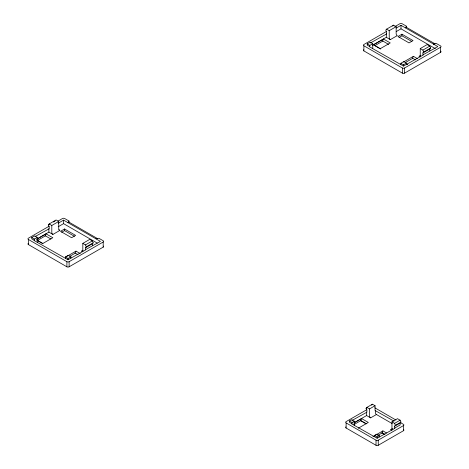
<?xml version="1.0" encoding="UTF-8"?>
<svg xmlns="http://www.w3.org/2000/svg" width="469" height="469" viewBox="0 0 469 469"><rect width="100%" height="100%" fill="white"/><g stroke="black" fill="none" stroke-linecap="round" stroke-linejoin="round"><path stroke-width="0.7" d="M36.734 239.964L42.837 243.487L52.809 237.73L46.091 233.855L45.124 235.69L50.892 239.026M80.275 253.588L76.001 251.12L75.034 252.961L78.083 254.72M383.513 39.044L373.547 44.801L380.259 48.676L390.231 42.919L383.513 39.044L382.546 40.885L388.649 44.408M417.697 58.777L413.424 56.315L412.456 58.15L415.505 59.915M353.825 424.644L360.62 420.722L361.593 418.565L368.306 422.44L358.339 428.197M377.621 435.531L381.948 433.034L382.915 430.876L386.579 432.993M58.05 221.075L62.465 218.525A1.565 0.903 0 0 1 64.681 218.525L68.972 221.005L68.005 222.681L68.972 222.124L97.634 238.668M394.834 26.633L399.887 23.714A1.565 0.903 0 0 1 402.103 23.714L406.394 26.194L405.427 27.87L406.394 27.313L435.062 43.863M34.987 236.628L49.175 228.755L49.175 226.838L48.342 224.921L49.175 223.959L56.098 219.961L58.725 221.479L58.725 228.514A1.565 0.903 60 0 0 59.833 230.437L52.909 234.436L48.893 232.114L36.887 239.049M37.262 242.186L37.262 237.39L34.354 239.067L34.079 240.509L68.005 259.773L85.727 249.86L85.452 247.784L86.284 246.823L93.208 242.825L92.375 240.908L89.743 239.389L82.82 243.388L82.82 250.423A1.565 0.903 60 0 1 81.712 251.062L82.861 251.724M85.452 247.784L92.375 243.786L93.208 242.825M372.374 45.358L386.315 37.303L390.331 39.625L397.255 35.626A1.565 0.903 60 0 1 396.147 33.709L396.147 26.674L393.52 25.156L386.597 29.148L385.764 30.11L386.597 32.027L386.597 33.95L370.475 42.937M392.688 26.112L393.52 25.156M372.749 48.5L372.749 43.699L369.842 45.382L369.56 46.818L403.487 66.088L423.149 55.055L422.874 52.974L423.706 52.018L430.63 48.02L429.797 46.097L427.165 44.578L420.242 48.577L420.242 55.612A1.565 0.903 60 0 1 419.134 56.251L420.283 56.913M422.874 52.974L429.797 48.975L430.63 48.02M351.99 420.47L366.887 412.187L366.887 410.269L366.055 408.352L366.887 407.391L372.427 404.196L375.059 405.714L375.059 410.51L394.024 421.144M371.595 405.152L372.427 404.196M352.072 423.783L349.44 422.258L349.44 420.98L352.072 422.499L351.797 423.941L377.135 438.251L394.857 428.338L394.581 426.257L395.414 425.301L400.948 422.1L400.121 420.183L397.489 418.665L391.949 421.86L391.949 428.895A1.565 0.903 60 0 1 390.841 429.534L391.99 430.196M394.581 426.257L400.121 423.061L400.948 422.1M48.342 224.921L49.603 224.194M53.378 222.013L55.266 220.922M49.216 226.169L28.404 238.188A1.565 0.903 0 0 0 28.404 239.471L28.404 244.584L66.897 266.808A1.565 0.903 0 0 0 69.113 266.808L103.174 247.145A1.565 0.903 0 0 0 103.426 246.055M386.626 31.37L363.885 44.502A1.565 0.903 0 0 0 363.885 45.78L363.885 50.898L402.379 73.123A1.565 0.903 0 0 0 404.595 73.123L440.596 52.335A1.565 0.903 0 0 0 440.643 51.086M49.175 223.959L51.801 225.478L58.725 221.479M386.597 29.148L389.223 30.673L396.147 26.674M34.354 240.351L31.728 238.832L31.728 237.549L34.636 235.872L37.262 237.39M369.842 46.66L367.209 45.141L367.209 43.863L370.117 42.181L372.749 43.699M58.203 223.221L63.573 220.125L100.407 241.388L85.452 249.701M396.223 28.07L400.995 25.314L437.829 46.578L422.874 54.891M58.203 226.738L63.573 223.643L97.282 243.106M396.223 31.587L400.995 28.832L435.332 48.653M36.746 239.249L46.091 233.855M37.368 240.491L45.399 235.854M374.79 45.681L382.821 41.043M64.54 228.995L60.524 231.317L71.605 237.713L75.62 235.391L64.54 228.995L64.54 230.596L74.389 236.282M401.962 34.19L397.947 36.506L409.027 42.902L413.042 40.586L401.962 34.19L401.962 35.785L411.811 41.471M61.674 232.249L64.54 230.596M399.096 37.444L401.962 35.785M82.82 243.388L85.452 244.906L92.375 240.908M420.242 48.577L422.874 50.095L429.797 46.097M65.373 258.255L65.373 256.977L68.281 255.3L70.913 256.819L70.913 258.097M400.854 64.57L400.854 63.286L403.768 61.609L406.394 63.127L406.394 64.405M66.029 256.877L76.001 251.12M403.451 62.066L413.424 56.315M69.746 256.332L75.31 253.119M405.316 62.594L412.732 58.308M65.373 256.977L68.005 258.495L70.913 256.819M400.854 63.286L403.487 64.804L406.394 63.127M81.712 251.062L82.972 250.335M419.134 56.251L420.394 55.524M28.404 239.471L66.897 261.696A1.565 0.903 0 0 0 69.113 261.696L103.174 242.027A1.565 0.903 0 0 0 103.174 240.749L98.883 238.27L95.975 238.832M363.885 45.78L402.379 68.005A1.565 0.903 0 0 0 404.595 68.005L440.596 47.217A1.565 0.903 0 0 0 440.596 45.939L436.305 43.459L433.397 44.022L434.564 44.244M366.055 408.352L367.286 407.637M366.91 409.619L346.116 421.619A1.565 0.903 0 0 0 346.116 422.903L346.116 428.015L376.027 445.286A1.565 0.903 0 0 0 378.243 445.286L403.446 430.735A1.565 0.903 0 0 0 403.58 429.545M366.887 407.391L369.519 408.909L375.059 405.714M349.44 420.98L351.656 419.702L354.288 421.221L354.288 425.33M352.072 422.499L354.288 421.221M353.814 422.932L366.611 415.546L370.627 417.861L376.443 414.508L392.236 423.624M354.113 422.88L361.593 418.565M391.949 421.86L394.581 423.378L400.121 420.183M374.502 436.733L374.502 435.449L376.718 434.171L379.351 435.689L379.351 436.973M372.943 436.633L382.915 430.876M374.502 435.449L377.135 436.973L379.351 435.689M390.841 429.534L392.588 428.531M394.581 428.179L400.121 424.978L400.121 423.061M346.116 422.903L376.027 440.168A1.565 0.903 0 0 0 378.243 440.168L403.446 425.618A1.565 0.903 0 0 0 403.446 424.339L400.327 422.54M406.506 63.831L407.725 64.534M380.617 49.046L373.547 44.801M406.254 63.843L407.473 64.552M367.209 43.863L369.842 45.382M374.778 407.79L395.965 420.025M58.689 229.775L59.833 230.437M360.62 420.4L366.119 423.577M381.948 432.711L384.996 434.476M360.62 420.722L366.119 423.894M381.948 433.034L384.387 434.441M37.092 240.327L42.861 243.663M31.728 237.549L34.354 239.067M422.874 50.095L423.706 52.018M394.581 423.378L395.414 425.301M85.452 244.906L86.284 246.823M440.596 47.217L440.596 52.335M429.797 48.975L429.797 50.898M406.394 26.194L406.394 27.313M404.595 68.005L404.595 73.123M403.487 64.804L403.487 66.088M403.446 425.618L403.446 430.735M402.379 68.005L402.379 73.123M400.995 25.314L400.995 28.832M389.223 30.673L389.223 37.708A1.565 0.903 60 0 0 390.331 39.625M386.315 33.786L386.315 37.303M378.243 440.168L378.243 445.286M377.135 436.973L377.135 438.251M376.027 440.168L376.027 445.286M375.335 410.352L375.335 412.585A1.565 0.903 60 0 0 376.443 414.508M369.519 408.909L369.519 415.944A1.565 0.903 60 0 0 370.627 417.861M366.611 412.028L366.611 415.546M103.174 242.027L103.174 247.145M92.375 243.786L92.375 245.703M69.113 261.696L69.113 266.808M68.972 221.005L68.972 222.124M68.005 258.495L68.005 259.773M66.897 261.696L66.897 266.808M63.573 220.125L63.573 223.643M51.801 225.478L51.801 232.513A1.565 0.903 60 0 0 52.909 234.436M48.893 228.596L48.893 232.114M346.116 428.015A1.565 0.903 0 0 1 345.905 426.89M363.885 50.898A1.565 0.903 0 0 1 363.709 49.737M28.404 244.584A1.565 0.903 0 0 1 28.357 243.335"/></g></svg>
